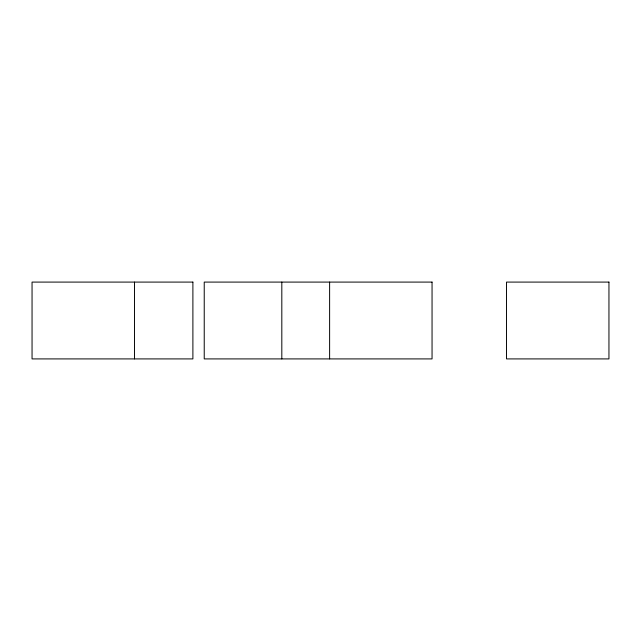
<?xml version="1.0" encoding="UTF-8"?>
<svg xmlns="http://www.w3.org/2000/svg" width="641" height="641" viewBox="0 0 641 641"><rect width="100%" height="100%" fill="white"/><g stroke="black" fill="none" stroke-linecap="round" stroke-linejoin="round"><path stroke-width="0.96" d="M329.618 282.088L329.618 358.912M281.816 282.088L281.816 358.912M134.482 282.088L134.482 358.912M192.893 282.088L32.05 282.088L32.05 358.912L192.893 358.912L192.893 282.088M432.05 282.088L204.231 282.088L204.231 358.912L432.05 358.912L432.05 282.088M608.95 282.088L506.518 282.088L506.518 358.912L608.95 358.912L608.95 282.088"/></g></svg>
